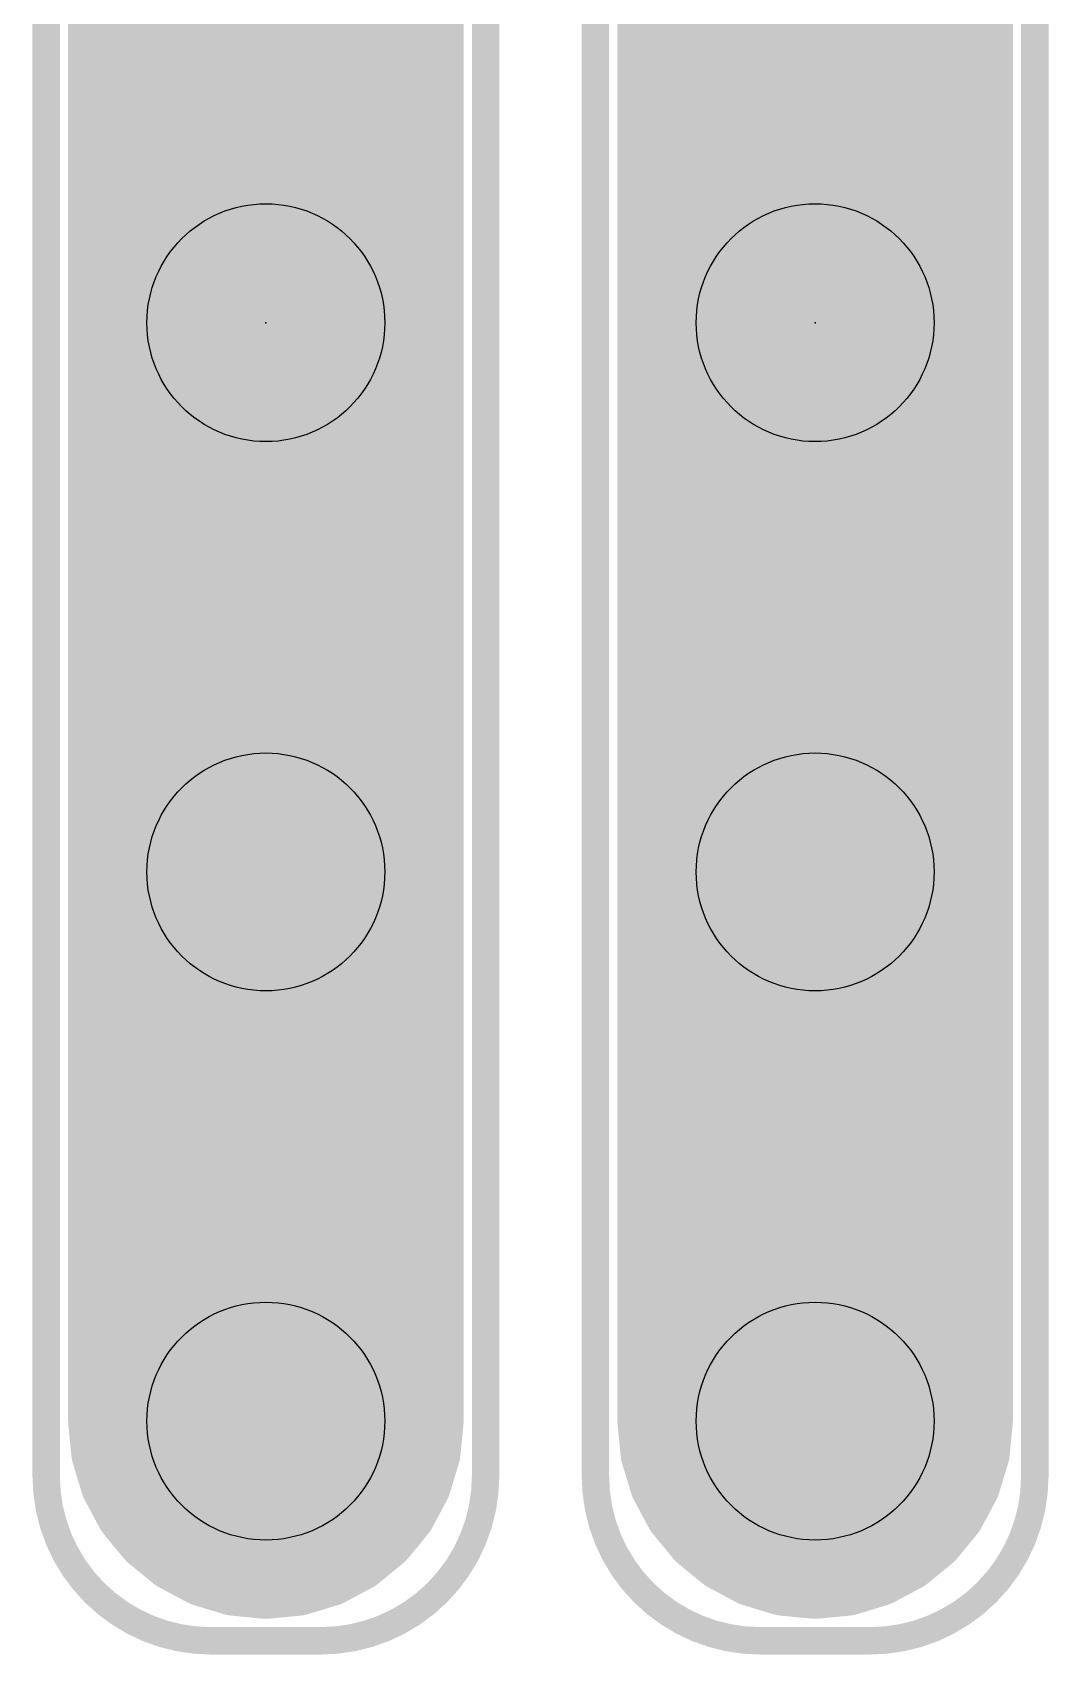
# Model space of a CAD drawing. Extents: x -0.4 to 91.5, y -0.3 to 57.4.
# Drawn here: x 46.93 to 51.63, y 13.53 to 21.03 of the extents above; entities that cross this region are included whole.
import ezdxf

# ---------------------------------------------------------------- set-up
doc = ezdxf.new("R2010")
doc.units = 0
for name, color, linetype in [('1', 12, 'CONTINUOUS'), ('16', 132, 'CONTINUOUS'), ('20', 53, 'CONTINUOUS'), ('21', 253, 'CONTINUOUS'), ('23', 53, 'CONTINUOUS')]:
    doc.layers.add(name, color=color, linetype=linetype)

msp = doc.modelspace()

# ---------------------------------------------------------------- linework, layer by layer
at = {"layer": '1', "const_width": 0.3048}
for points in [[(47.244, 14.605), (47.244, 24.765)], [(48.768, 24.765), (48.768, 14.605)], [(49.784, 14.605), (49.784, 24.765)], [(51.308, 24.765), (51.308, 14.605)], [(47.244, 21.0312), (48.768, 21.0312)], [(49.784, 21.0312), (51.308, 21.0312)], [(47.244, 20.7264), (48.768, 20.7264)], [(49.784, 20.7264), (51.308, 20.7264)], [(47.244, 20.4216), (48.768, 20.4216)], [(49.784, 20.4216), (51.308, 20.4216)], [(47.244, 20.1168), (48.768, 20.1168)], [(49.784, 20.1168), (51.308, 20.1168)], [(47.244, 19.812), (48.768, 19.812)], [(49.784, 19.812), (51.308, 19.812)], [(47.244, 19.5072), (48.768, 19.5072)], [(49.784, 19.5072), (51.308, 19.5072)], [(47.244, 19.2024), (48.768, 19.2024)], [(49.784, 19.2024), (51.308, 19.2024)], [(47.244, 18.8976), (48.768, 18.8976)], [(49.784, 18.8976), (51.308, 18.8976)], [(47.244, 18.5928), (48.768, 18.5928)], [(49.784, 18.5928), (51.308, 18.5928)], [(47.244, 18.288), (48.768, 18.288)], [(49.784, 18.288), (51.308, 18.288)], [(47.244, 17.9832), (48.768, 17.9832)], [(49.784, 17.9832), (51.308, 17.9832)], [(47.244, 17.6784), (48.768, 17.6784)], [(49.784, 17.6784), (51.308, 17.6784)], [(47.244, 17.3736), (48.768, 17.3736)], [(49.784, 17.3736), (51.308, 17.3736)], [(47.244, 17.0688), (48.768, 17.0688)], [(49.784, 17.0688), (51.308, 17.0688)], [(47.244, 16.764), (48.768, 16.764)], [(49.784, 16.764), (51.308, 16.764)], [(47.244, 16.4592), (48.768, 16.4592)], [(49.784, 16.4592), (51.308, 16.4592)], [(47.244, 16.1544), (48.768, 16.1544)], [(49.784, 16.1544), (51.308, 16.1544)], [(47.244, 15.8496), (48.768, 15.8496)], [(49.784, 15.8496), (51.308, 15.8496)], [(47.244, 15.5448), (48.768, 15.5448)], [(49.784, 15.5448), (51.308, 15.5448)], [(47.244, 15.24), (48.768, 15.24)], [(49.784, 15.24), (51.308, 15.24)], [(47.244, 14.9352), (48.768, 14.9352)], [(49.784, 14.9352), (51.308, 14.9352)], [(47.244, 14.6304), (48.768, 14.6304)], [(49.784, 14.6304), (51.308, 14.6304)], [(47.2586, 14.4563), (47.244, 14.605)], [(48.768, 14.605), (48.7534, 14.4563)], [(49.7986, 14.4563), (49.784, 14.605)], [(51.308, 14.605), (51.2934, 14.4563)], [(47.302, 14.3134), (47.2586, 14.4563)], [(48.7534, 14.4563), (48.71, 14.3134)], [(49.842, 14.3134), (49.7986, 14.4563)], [(51.2934, 14.4563), (51.25, 14.3134)], [(47.2983, 14.3256), (48.7137, 14.3256)], [(47.3724, 14.1817), (47.302, 14.3134)], [(48.71, 14.3134), (48.6396, 14.1817)], [(49.8383, 14.3256), (51.2537, 14.3256)], [(49.9124, 14.1817), (49.842, 14.3134)], [(51.25, 14.3134), (51.1796, 14.1817)], [(47.4672, 14.0662), (47.3724, 14.1817)], [(48.6396, 14.1817), (48.5448, 14.0662)], [(50.0072, 14.0662), (49.9124, 14.1817)], [(51.1796, 14.1817), (51.0848, 14.0662)], [(47.5827, 13.9714), (47.4672, 14.0662)], [(48.5448, 14.0662), (48.4293, 13.9714)], [(50.1227, 13.9714), (50.0072, 14.0662)], [(51.0848, 14.0662), (50.9693, 13.9714)], [(47.5225, 14.0208), (48.4895, 14.0208)], [(47.7144, 13.901), (47.5827, 13.9714)], [(48.4293, 13.9714), (48.2976, 13.901)], [(50.0625, 14.0208), (51.0295, 14.0208)], [(50.2544, 13.901), (50.1227, 13.9714)], [(50.9693, 13.9714), (50.8376, 13.901)], [(47.8573, 13.8576), (47.7144, 13.901)], [(48.2976, 13.901), (48.1547, 13.8576)], [(50.3973, 13.8576), (50.2544, 13.901)], [(50.8376, 13.901), (50.6947, 13.8576)], [(48.006, 13.843), (47.8573, 13.8576)], [(48.1547, 13.8576), (48.006, 13.843)], [(50.546, 13.843), (50.3973, 13.8576)], [(50.6947, 13.8576), (50.546, 13.843)]]:
    msp.add_lwpolyline(points, dxfattribs=at)
at = {"layer": '1', "const_width": 0.1524}
for points in [[(47.244, 21.1074, 1), (47.244, 20.955)], [(48.768, 20.955, 1), (48.768, 21.1074)], [(49.784, 21.1074, 1), (49.784, 20.955)], [(51.308, 20.955, 1), (51.308, 21.1074)], [(47.244, 20.8026, 1), (47.244, 20.6502)], [(48.768, 20.6502, 1), (48.768, 20.8026)], [(49.784, 20.8026, 1), (49.784, 20.6502)], [(51.308, 20.6502, 1), (51.308, 20.8026)], [(47.244, 20.4978, 1), (47.244, 20.3454)], [(48.768, 20.3454, 1), (48.768, 20.4978)], [(49.784, 20.4978, 1), (49.784, 20.3454)], [(51.308, 20.3454, 1), (51.308, 20.4978)], [(47.244, 20.193, 1), (47.244, 20.0406)], [(48.768, 20.0406, 1), (48.768, 20.193)], [(49.784, 20.193, 1), (49.784, 20.0406)], [(51.308, 20.0406, 1), (51.308, 20.193)], [(47.244, 19.8882, 1), (47.244, 19.7358)], [(48.768, 19.7358, 1), (48.768, 19.8882)], [(49.784, 19.8882, 1), (49.784, 19.7358)], [(51.308, 19.7358, 1), (51.308, 19.8882)], [(47.244, 19.5834, 1), (47.244, 19.431)], [(48.768, 19.431, 1), (48.768, 19.5834)], [(49.784, 19.5834, 1), (49.784, 19.431)], [(51.308, 19.431, 1), (51.308, 19.5834)], [(47.244, 19.2786, 1), (47.244, 19.1262)], [(48.768, 19.1262, 1), (48.768, 19.2786)], [(49.784, 19.2786, 1), (49.784, 19.1262)], [(51.308, 19.1262, 1), (51.308, 19.2786)], [(47.244, 18.9738, 1), (47.244, 18.8214)], [(48.768, 18.8214, 1), (48.768, 18.9738)], [(49.784, 18.9738, 1), (49.784, 18.8214)], [(51.308, 18.8214, 1), (51.308, 18.9738)], [(47.244, 18.669, 1), (47.244, 18.5166)], [(48.768, 18.5166, 1), (48.768, 18.669)], [(49.784, 18.669, 1), (49.784, 18.5166)], [(51.308, 18.5166, 1), (51.308, 18.669)], [(47.244, 18.3642, 1), (47.244, 18.2118)], [(48.768, 18.2118, 1), (48.768, 18.3642)], [(49.784, 18.3642, 1), (49.784, 18.2118)], [(51.308, 18.2118, 1), (51.308, 18.3642)], [(47.244, 18.0594, 1), (47.244, 17.907)], [(48.768, 17.907, 1), (48.768, 18.0594)], [(49.784, 18.0594, 1), (49.784, 17.907)], [(51.308, 17.907, 1), (51.308, 18.0594)], [(47.244, 17.7546, 1), (47.244, 17.6022)], [(48.768, 17.6022, 1), (48.768, 17.7546)], [(49.784, 17.7546, 1), (49.784, 17.6022)], [(51.308, 17.6022, 1), (51.308, 17.7546)], [(47.244, 17.4498, 1), (47.244, 17.2974)], [(48.768, 17.2974, 1), (48.768, 17.4498)], [(49.784, 17.4498, 1), (49.784, 17.2974)], [(51.308, 17.2974, 1), (51.308, 17.4498)], [(47.244, 17.145, 1), (47.244, 16.9926)], [(48.768, 16.9926, 1), (48.768, 17.145)], [(49.784, 17.145, 1), (49.784, 16.9926)], [(51.308, 16.9926, 1), (51.308, 17.145)], [(47.244, 16.8402, 1), (47.244, 16.6878)], [(48.768, 16.6878, 1), (48.768, 16.8402)], [(49.784, 16.8402, 1), (49.784, 16.6878)], [(51.308, 16.6878, 1), (51.308, 16.8402)], [(47.244, 16.5354, 1), (47.244, 16.383)], [(48.768, 16.383, 1), (48.768, 16.5354)], [(49.784, 16.5354, 1), (49.784, 16.383)], [(51.308, 16.383, 1), (51.308, 16.5354)], [(47.244, 16.2306, 1), (47.244, 16.0782)], [(48.768, 16.0782, 1), (48.768, 16.2306)], [(49.784, 16.2306, 1), (49.784, 16.0782)], [(51.308, 16.0782, 1), (51.308, 16.2306)], [(47.244, 15.9258, 1), (47.244, 15.7734)], [(48.768, 15.7734, 1), (48.768, 15.9258)], [(49.784, 15.9258, 1), (49.784, 15.7734)], [(51.308, 15.7734, 1), (51.308, 15.9258)], [(47.244, 15.621, 1), (47.244, 15.4686)], [(48.768, 15.4686, 1), (48.768, 15.621)], [(49.784, 15.621, 1), (49.784, 15.4686)], [(51.308, 15.4686, 1), (51.308, 15.621)], [(47.244, 15.3162, 1), (47.244, 15.1638)], [(48.768, 15.1638, 1), (48.768, 15.3162)], [(49.784, 15.3162, 1), (49.784, 15.1638)], [(51.308, 15.1638, 1), (51.308, 15.3162)], [(47.244, 15.0114, 1), (47.244, 14.859)], [(48.768, 14.859, 1), (48.768, 15.0114)], [(49.784, 15.0114, 1), (49.784, 14.859)], [(51.308, 14.859, 1), (51.308, 15.0114)], [(47.244, 14.7066, 1), (47.244, 14.5542)], [(48.768, 14.5542, 1), (48.768, 14.7066)], [(49.784, 14.7066, 1), (49.784, 14.5542)], [(51.308, 14.5542, 1), (51.308, 14.7066)], [(47.3198, 14.6125, 1), (47.1682, 14.5975)], [(48.8438, 14.5975, 1), (48.6922, 14.6125)], [(49.8598, 14.6125, 1), (49.7082, 14.5975)], [(51.3838, 14.5975, 1), (51.2322, 14.6125)], [(47.1678, 14.605, 1), (47.3202, 14.605)], [(48.6918, 14.605, 1), (48.8442, 14.605)], [(49.7078, 14.605, 1), (49.8602, 14.605)], [(51.2318, 14.605, 1), (51.3842, 14.605)], [(47.3316, 14.4785, 1), (47.1857, 14.4342)], [(48.8263, 14.4342, 1), (48.6804, 14.4785)], [(49.8716, 14.4785, 1), (49.7257, 14.4342)], [(51.3663, 14.4342, 1), (51.2204, 14.4785)], [(47.1828, 14.4489, 1), (47.3345, 14.4638)], [(48.6775, 14.4638, 1), (48.8292, 14.4489)], [(49.7228, 14.4489, 1), (49.8745, 14.4638)], [(51.2175, 14.4638, 1), (51.3692, 14.4489)], [(47.2983, 14.4018, 1), (47.2983, 14.2494)], [(47.3692, 14.3493, 1), (47.2348, 14.2775)], [(47.2291, 14.2913, 1), (47.3749, 14.3355)], [(48.6371, 14.3355, 1), (48.7829, 14.2913)], [(48.7772, 14.2775, 1), (48.6428, 14.3493)], [(48.7137, 14.2494, 1), (48.7137, 14.4018)], [(49.8383, 14.4018, 1), (49.8383, 14.2494)], [(49.9092, 14.3493, 1), (49.7748, 14.2775)], [(49.7691, 14.2913, 1), (49.9149, 14.3355)], [(51.1771, 14.3355, 1), (51.3229, 14.2913)], [(51.3172, 14.2775, 1), (51.1828, 14.3493)], [(51.2537, 14.2494, 1), (51.2537, 14.4018)], [(47.4313, 14.23, 1), (47.3135, 14.1333)], [(48.6985, 14.1333, 1), (48.5807, 14.23)], [(49.9713, 14.23, 1), (49.8535, 14.1333)], [(51.2385, 14.1333, 1), (51.1207, 14.23)], [(47.3052, 14.1457, 1), (47.4396, 14.2176)], [(48.5724, 14.2176, 1), (48.7068, 14.1457)], [(49.8452, 14.1457, 1), (49.9796, 14.2176)], [(51.1124, 14.2176, 1), (51.2468, 14.1457)], [(47.5155, 14.1251, 1), (47.4188, 14.0073)], [(47.4083, 14.0178, 1), (47.5261, 14.1145)], [(48.4859, 14.1145, 1), (48.6037, 14.0178)], [(48.5932, 14.0073, 1), (48.4965, 14.1251)], [(50.0555, 14.1251, 1), (49.9588, 14.0073)], [(49.9483, 14.0178, 1), (50.0661, 14.1145)], [(51.0259, 14.1145, 1), (51.1437, 14.0178)], [(51.1332, 14.0073, 1), (51.0365, 14.1251)], [(47.5225, 14.097, 1), (47.5225, 13.9446)], [(47.6186, 14.0386, 1), (47.5467, 13.9042)], [(47.5343, 13.9125, 1), (47.631, 14.0303)], [(48.381, 14.0303, 1), (48.4777, 13.9125)], [(48.4653, 13.9042, 1), (48.3934, 14.0386)], [(48.4895, 13.9446, 1), (48.4895, 14.097)], [(50.0625, 14.097, 1), (50.0625, 13.9446)], [(50.1586, 14.0386, 1), (50.0867, 13.9042)], [(50.0743, 13.9125, 1), (50.171, 14.0303)], [(50.921, 14.0303, 1), (51.0177, 13.9125)], [(51.0053, 13.9042, 1), (50.9334, 14.0386)], [(51.0295, 13.9446, 1), (51.0295, 14.097)], [(47.7365, 13.9739, 1), (47.6923, 13.8281)], [(47.6785, 13.8338, 1), (47.7503, 13.9682)], [(48.2617, 13.9682, 1), (48.3335, 13.8338)], [(48.3197, 13.8281, 1), (48.2755, 13.9739)], [(50.2765, 13.9739, 1), (50.2323, 13.8281)], [(50.2185, 13.8338, 1), (50.2903, 13.9682)], [(50.8017, 13.9682, 1), (50.8735, 13.8338)], [(50.8597, 13.8281, 1), (50.8155, 13.9739)], [(47.8648, 13.9335, 1), (47.8499, 13.7818)], [(47.8352, 13.7847, 1), (47.8795, 13.9306)], [(47.9985, 13.9188, 1), (48.0135, 13.7672)], [(47.9985, 13.7672, 1), (48.0135, 13.9188)], [(48.1325, 13.9306, 1), (48.1768, 13.7847)], [(48.1621, 13.7818, 1), (48.1472, 13.9335)], [(50.4048, 13.9335, 1), (50.3899, 13.7818)], [(50.3752, 13.7847, 1), (50.4195, 13.9306)], [(50.5385, 13.9188, 1), (50.5535, 13.7672)], [(50.5385, 13.7672, 1), (50.5535, 13.9188)], [(50.6725, 13.9306, 1), (50.7168, 13.7847)], [(50.7021, 13.7818, 1), (50.6872, 13.9335)]]:
    msp.add_lwpolyline(points, format="xyb", dxfattribs=at)
at = {"layer": '16', "const_width": 0.3048}
for points in [[(47.244, 24.765), (47.244, 14.605)], [(48.768, 14.605), (48.768, 24.765)], [(49.784, 24.765), (49.784, 14.605)], [(51.308, 14.605), (51.308, 24.765)], [(47.244, 21.0312), (48.768, 21.0312)], [(49.784, 21.0312), (51.308, 21.0312)], [(47.244, 20.7264), (48.768, 20.7264)], [(49.784, 20.7264), (51.308, 20.7264)], [(47.244, 20.4216), (48.768, 20.4216)], [(49.784, 20.4216), (51.308, 20.4216)], [(47.244, 20.1168), (48.768, 20.1168)], [(49.784, 20.1168), (51.308, 20.1168)], [(47.244, 19.812), (48.768, 19.812)], [(49.784, 19.812), (51.308, 19.812)], [(47.244, 19.5072), (48.768, 19.5072)], [(49.784, 19.5072), (51.308, 19.5072)], [(47.244, 19.2024), (48.768, 19.2024)], [(49.784, 19.2024), (51.308, 19.2024)], [(47.244, 18.8976), (48.768, 18.8976)], [(49.784, 18.8976), (51.308, 18.8976)], [(47.244, 18.5928), (48.768, 18.5928)], [(49.784, 18.5928), (51.308, 18.5928)], [(47.244, 18.288), (48.768, 18.288)], [(49.784, 18.288), (51.308, 18.288)], [(47.244, 17.9832), (48.768, 17.9832)], [(49.784, 17.9832), (51.308, 17.9832)], [(47.244, 17.6784), (48.768, 17.6784)], [(49.784, 17.6784), (51.308, 17.6784)], [(47.244, 17.3736), (48.768, 17.3736)], [(49.784, 17.3736), (51.308, 17.3736)], [(47.244, 17.0688), (48.768, 17.0688)], [(49.784, 17.0688), (51.308, 17.0688)], [(47.244, 16.764), (48.768, 16.764)], [(49.784, 16.764), (51.308, 16.764)], [(47.244, 16.4592), (48.768, 16.4592)], [(49.784, 16.4592), (51.308, 16.4592)], [(47.244, 16.1544), (48.768, 16.1544)], [(49.784, 16.1544), (51.308, 16.1544)], [(47.244, 15.8496), (48.768, 15.8496)], [(49.784, 15.8496), (51.308, 15.8496)], [(47.244, 15.5448), (48.768, 15.5448)], [(49.784, 15.5448), (51.308, 15.5448)], [(47.244, 15.24), (48.768, 15.24)], [(49.784, 15.24), (51.308, 15.24)], [(47.244, 14.9352), (48.768, 14.9352)], [(49.784, 14.9352), (51.308, 14.9352)], [(47.244, 14.6304), (48.768, 14.6304)], [(49.784, 14.6304), (51.308, 14.6304)], [(47.244, 14.605), (47.2586, 14.4563)], [(48.7534, 14.4563), (48.768, 14.605)], [(49.784, 14.605), (49.7986, 14.4563)], [(51.2934, 14.4563), (51.308, 14.605)], [(47.2586, 14.4563), (47.302, 14.3134)], [(48.71, 14.3134), (48.7534, 14.4563)], [(49.7986, 14.4563), (49.842, 14.3134)], [(51.25, 14.3134), (51.2934, 14.4563)], [(47.2983, 14.3256), (48.7137, 14.3256)], [(47.302, 14.3134), (47.3724, 14.1817)], [(48.6396, 14.1817), (48.71, 14.3134)], [(49.8383, 14.3256), (51.2537, 14.3256)], [(49.842, 14.3134), (49.9124, 14.1817)], [(51.1796, 14.1817), (51.25, 14.3134)], [(47.3724, 14.1817), (47.4672, 14.0662)], [(48.5448, 14.0662), (48.6396, 14.1817)], [(49.9124, 14.1817), (50.0072, 14.0662)], [(51.0848, 14.0662), (51.1796, 14.1817)], [(47.4672, 14.0662), (47.5827, 13.9714)], [(48.4293, 13.9714), (48.5448, 14.0662)], [(50.0072, 14.0662), (50.1227, 13.9714)], [(50.9693, 13.9714), (51.0848, 14.0662)], [(47.5225, 14.0208), (48.4895, 14.0208)], [(47.5827, 13.9714), (47.7144, 13.901)], [(48.2976, 13.901), (48.4293, 13.9714)], [(50.0625, 14.0208), (51.0295, 14.0208)], [(50.1227, 13.9714), (50.2544, 13.901)], [(50.8376, 13.901), (50.9693, 13.9714)], [(47.7144, 13.901), (47.8573, 13.8576)], [(48.1547, 13.8576), (48.2976, 13.901)], [(50.2544, 13.901), (50.3973, 13.8576)], [(50.6947, 13.8576), (50.8376, 13.901)], [(47.8573, 13.8576), (48.006, 13.843)], [(48.006, 13.843), (48.1547, 13.8576)], [(50.3973, 13.8576), (50.546, 13.843)], [(50.546, 13.843), (50.6947, 13.8576)]]:
    msp.add_lwpolyline(points, dxfattribs=at)
at = {"layer": '16', "const_width": 0.1524}
for points in [[(47.244, 21.1074, 1), (47.244, 20.955)], [(48.768, 20.955, 1), (48.768, 21.1074)], [(49.784, 21.1074, 1), (49.784, 20.955)], [(51.308, 20.955, 1), (51.308, 21.1074)], [(47.244, 20.8026, 1), (47.244, 20.6502)], [(48.768, 20.6502, 1), (48.768, 20.8026)], [(49.784, 20.8026, 1), (49.784, 20.6502)], [(51.308, 20.6502, 1), (51.308, 20.8026)], [(47.244, 20.4978, 1), (47.244, 20.3454)], [(48.768, 20.3454, 1), (48.768, 20.4978)], [(49.784, 20.4978, 1), (49.784, 20.3454)], [(51.308, 20.3454, 1), (51.308, 20.4978)], [(47.244, 20.193, 1), (47.244, 20.0406)], [(48.768, 20.0406, 1), (48.768, 20.193)], [(49.784, 20.193, 1), (49.784, 20.0406)], [(51.308, 20.0406, 1), (51.308, 20.193)], [(47.244, 19.8882, 1), (47.244, 19.7358)], [(48.768, 19.7358, 1), (48.768, 19.8882)], [(49.784, 19.8882, 1), (49.784, 19.7358)], [(51.308, 19.7358, 1), (51.308, 19.8882)], [(47.244, 19.5834, 1), (47.244, 19.431)], [(48.768, 19.431, 1), (48.768, 19.5834)], [(49.784, 19.5834, 1), (49.784, 19.431)], [(51.308, 19.431, 1), (51.308, 19.5834)], [(47.244, 19.2786, 1), (47.244, 19.1262)], [(48.768, 19.1262, 1), (48.768, 19.2786)], [(49.784, 19.2786, 1), (49.784, 19.1262)], [(51.308, 19.1262, 1), (51.308, 19.2786)], [(47.244, 18.9738, 1), (47.244, 18.8214)], [(48.768, 18.8214, 1), (48.768, 18.9738)], [(49.784, 18.9738, 1), (49.784, 18.8214)], [(51.308, 18.8214, 1), (51.308, 18.9738)], [(47.244, 18.669, 1), (47.244, 18.5166)], [(48.768, 18.5166, 1), (48.768, 18.669)], [(49.784, 18.669, 1), (49.784, 18.5166)], [(51.308, 18.5166, 1), (51.308, 18.669)], [(47.244, 18.3642, 1), (47.244, 18.2118)], [(48.768, 18.2118, 1), (48.768, 18.3642)], [(49.784, 18.3642, 1), (49.784, 18.2118)], [(51.308, 18.2118, 1), (51.308, 18.3642)], [(47.244, 18.0594, 1), (47.244, 17.907)], [(48.768, 17.907, 1), (48.768, 18.0594)], [(49.784, 18.0594, 1), (49.784, 17.907)], [(51.308, 17.907, 1), (51.308, 18.0594)], [(47.244, 17.7546, 1), (47.244, 17.6022)], [(48.768, 17.6022, 1), (48.768, 17.7546)], [(49.784, 17.7546, 1), (49.784, 17.6022)], [(51.308, 17.6022, 1), (51.308, 17.7546)], [(47.244, 17.4498, 1), (47.244, 17.2974)], [(48.768, 17.2974, 1), (48.768, 17.4498)], [(49.784, 17.4498, 1), (49.784, 17.2974)], [(51.308, 17.2974, 1), (51.308, 17.4498)], [(47.244, 17.145, 1), (47.244, 16.9926)], [(48.768, 16.9926, 1), (48.768, 17.145)], [(49.784, 17.145, 1), (49.784, 16.9926)], [(51.308, 16.9926, 1), (51.308, 17.145)], [(47.244, 16.8402, 1), (47.244, 16.6878)], [(48.768, 16.6878, 1), (48.768, 16.8402)], [(49.784, 16.8402, 1), (49.784, 16.6878)], [(51.308, 16.6878, 1), (51.308, 16.8402)], [(47.244, 16.5354, 1), (47.244, 16.383)], [(48.768, 16.383, 1), (48.768, 16.5354)], [(49.784, 16.5354, 1), (49.784, 16.383)], [(51.308, 16.383, 1), (51.308, 16.5354)], [(47.244, 16.2306, 1), (47.244, 16.0782)], [(48.768, 16.0782, 1), (48.768, 16.2306)], [(49.784, 16.2306, 1), (49.784, 16.0782)], [(51.308, 16.0782, 1), (51.308, 16.2306)], [(47.244, 15.9258, 1), (47.244, 15.7734)], [(48.768, 15.7734, 1), (48.768, 15.9258)], [(49.784, 15.9258, 1), (49.784, 15.7734)], [(51.308, 15.7734, 1), (51.308, 15.9258)], [(47.244, 15.621, 1), (47.244, 15.4686)], [(48.768, 15.4686, 1), (48.768, 15.621)], [(49.784, 15.621, 1), (49.784, 15.4686)], [(51.308, 15.4686, 1), (51.308, 15.621)], [(47.244, 15.3162, 1), (47.244, 15.1638)], [(48.768, 15.1638, 1), (48.768, 15.3162)], [(49.784, 15.3162, 1), (49.784, 15.1638)], [(51.308, 15.1638, 1), (51.308, 15.3162)], [(47.244, 15.0114, 1), (47.244, 14.859)], [(48.768, 14.859, 1), (48.768, 15.0114)], [(49.784, 15.0114, 1), (49.784, 14.859)], [(51.308, 14.859, 1), (51.308, 15.0114)], [(47.244, 14.7066, 1), (47.244, 14.5542)], [(48.768, 14.5542, 1), (48.768, 14.7066)], [(49.784, 14.7066, 1), (49.784, 14.5542)], [(51.308, 14.5542, 1), (51.308, 14.7066)], [(47.3198, 14.6125, 1), (47.1682, 14.5975)], [(48.8438, 14.5975, 1), (48.6922, 14.6125)], [(49.8598, 14.6125, 1), (49.7082, 14.5975)], [(51.3838, 14.5975, 1), (51.2322, 14.6125)], [(47.1678, 14.605, 1), (47.3202, 14.605)], [(48.6918, 14.605, 1), (48.8442, 14.605)], [(49.7078, 14.605, 1), (49.8602, 14.605)], [(51.2318, 14.605, 1), (51.3842, 14.605)], [(47.3316, 14.4785, 1), (47.1857, 14.4342)], [(48.8263, 14.4342, 1), (48.6804, 14.4785)], [(49.8716, 14.4785, 1), (49.7257, 14.4342)], [(51.3663, 14.4342, 1), (51.2204, 14.4785)], [(47.1828, 14.4489, 1), (47.3345, 14.4638)], [(48.6775, 14.4638, 1), (48.8292, 14.4489)], [(49.7228, 14.4489, 1), (49.8745, 14.4638)], [(51.2175, 14.4638, 1), (51.3692, 14.4489)], [(47.2983, 14.4018, 1), (47.2983, 14.2494)], [(47.3692, 14.3493, 1), (47.2348, 14.2775)], [(47.2291, 14.2913, 1), (47.3749, 14.3355)], [(48.6371, 14.3355, 1), (48.7829, 14.2913)], [(48.7772, 14.2775, 1), (48.6428, 14.3493)], [(48.7137, 14.2494, 1), (48.7137, 14.4018)], [(49.8383, 14.4018, 1), (49.8383, 14.2494)], [(49.9092, 14.3493, 1), (49.7748, 14.2775)], [(49.7691, 14.2913, 1), (49.9149, 14.3355)], [(51.1771, 14.3355, 1), (51.3229, 14.2913)], [(51.3172, 14.2775, 1), (51.1828, 14.3493)], [(51.2537, 14.2494, 1), (51.2537, 14.4018)], [(47.4313, 14.23, 1), (47.3135, 14.1333)], [(48.6985, 14.1333, 1), (48.5807, 14.23)], [(49.9713, 14.23, 1), (49.8535, 14.1333)], [(51.2385, 14.1333, 1), (51.1207, 14.23)], [(47.3052, 14.1457, 1), (47.4396, 14.2176)], [(48.5724, 14.2176, 1), (48.7068, 14.1457)], [(49.8452, 14.1457, 1), (49.9796, 14.2176)], [(51.1124, 14.2176, 1), (51.2468, 14.1457)], [(47.5155, 14.1251, 1), (47.4188, 14.0073)], [(47.4083, 14.0178, 1), (47.5261, 14.1145)], [(48.4859, 14.1145, 1), (48.6037, 14.0178)], [(48.5932, 14.0073, 1), (48.4965, 14.1251)], [(50.0555, 14.1251, 1), (49.9588, 14.0073)], [(49.9483, 14.0178, 1), (50.0661, 14.1145)], [(51.0259, 14.1145, 1), (51.1437, 14.0178)], [(51.1332, 14.0073, 1), (51.0365, 14.1251)], [(47.5225, 14.097, 1), (47.5225, 13.9446)], [(47.6186, 14.0386, 1), (47.5467, 13.9042)], [(47.5343, 13.9125, 1), (47.631, 14.0303)], [(48.381, 14.0303, 1), (48.4777, 13.9125)], [(48.4653, 13.9042, 1), (48.3934, 14.0386)], [(48.4895, 13.9446, 1), (48.4895, 14.097)], [(50.0625, 14.097, 1), (50.0625, 13.9446)], [(50.1586, 14.0386, 1), (50.0867, 13.9042)], [(50.0743, 13.9125, 1), (50.171, 14.0303)], [(50.921, 14.0303, 1), (51.0177, 13.9125)], [(51.0053, 13.9042, 1), (50.9334, 14.0386)], [(51.0295, 13.9446, 1), (51.0295, 14.097)], [(47.7365, 13.9739, 1), (47.6923, 13.8281)], [(47.6785, 13.8338, 1), (47.7503, 13.9682)], [(48.2617, 13.9682, 1), (48.3335, 13.8338)], [(48.3197, 13.8281, 1), (48.2755, 13.9739)], [(50.2765, 13.9739, 1), (50.2323, 13.8281)], [(50.2185, 13.8338, 1), (50.2903, 13.9682)], [(50.8017, 13.9682, 1), (50.8735, 13.8338)], [(50.8597, 13.8281, 1), (50.8155, 13.9739)], [(47.8648, 13.9335, 1), (47.8499, 13.7818)], [(47.8352, 13.7847, 1), (47.8795, 13.9306)], [(47.9985, 13.9188, 1), (48.0135, 13.7672)], [(47.9985, 13.7672, 1), (48.0135, 13.9188)], [(48.1325, 13.9306, 1), (48.1768, 13.7847)], [(48.1621, 13.7818, 1), (48.1472, 13.9335)], [(50.4048, 13.9335, 1), (50.3899, 13.7818)], [(50.3752, 13.7847, 1), (50.4195, 13.9306)], [(50.5385, 13.9188, 1), (50.5535, 13.7672)], [(50.5385, 13.7672, 1), (50.5535, 13.9188)], [(50.6725, 13.9306, 1), (50.7168, 13.7847)], [(50.7021, 13.7818, 1), (50.6872, 13.9335)]]:
    msp.add_lwpolyline(points, format="xyb", dxfattribs=at)
at = {"layer": '20'}
for centre in [(48.006, 19.685), (50.546, 19.685), (48.006, 17.145), (50.546, 17.145), (48.006, 14.605), (50.546, 14.605)]:
    msp.add_circle(centre, 0.55, dxfattribs=at)
at = {"layer": '21', "const_width": 0.127}
for points in [[(46.99, 14.351), (46.99, 25.019)], [(49.022, 25.019), (49.022, 14.351)], [(49.53, 14.351), (49.53, 25.019)], [(51.562, 25.019), (51.562, 14.351)], [(48.26, 13.589), (47.752, 13.589)], [(50.8, 13.589), (50.292, 13.589)]]:
    msp.add_lwpolyline(points, dxfattribs=at)
at = {"layer": '21'}
for points, const_width in [([(47.0218, 14.351, 1), (46.9582, 14.351)], 0.0635), ([(46.99, 14.351, 0.4142), (47.752, 13.589)], 0.127), ([(48.26, 13.589, 0.4142), (49.022, 14.351)], 0.127), ([(49.0538, 14.351, 1), (48.9903, 14.351)], 0.0635), ([(49.5618, 14.351, 1), (49.4982, 14.351)], 0.0635), ([(49.53, 14.351, 0.4142), (50.292, 13.589)], 0.127), ([(50.8, 13.589, 0.4142), (51.562, 14.351)], 0.127), ([(51.5938, 14.351, 1), (51.5303, 14.351)], 0.0635), ([(46.9582, 14.351, 1), (47.0218, 14.351)], 0.0635), ([(48.9903, 14.351, 1), (49.0538, 14.351)], 0.0635), ([(49.4982, 14.351, 1), (49.5618, 14.351)], 0.0635), ([(51.5303, 14.351, 1), (51.5938, 14.351)], 0.0635), ([(47.752, 13.6208, 1), (47.752, 13.5572)], 0.0635), ([(47.752, 13.5572, 1), (47.752, 13.6208)], 0.0635), ([(48.26, 13.6208, 1), (48.26, 13.5572)], 0.0635), ([(48.26, 13.5572, 1), (48.26, 13.6208)], 0.0635), ([(50.292, 13.6208, 1), (50.292, 13.5572)], 0.0635), ([(50.292, 13.5572, 1), (50.292, 13.6208)], 0.0635), ([(50.8, 13.6208, 1), (50.8, 13.5572)], 0.0635), ([(50.8, 13.5572, 1), (50.8, 13.6208)], 0.0635)]:
    msp.add_lwpolyline(points, format="xyb", dxfattribs=dict(at, const_width=const_width))
at = {"layer": '23'}
for p in [(48.006, 19.685), (50.546, 19.685)]:
    msp.add_point(p, dxfattribs=at)

doc.saveas('drawing.dxf')
